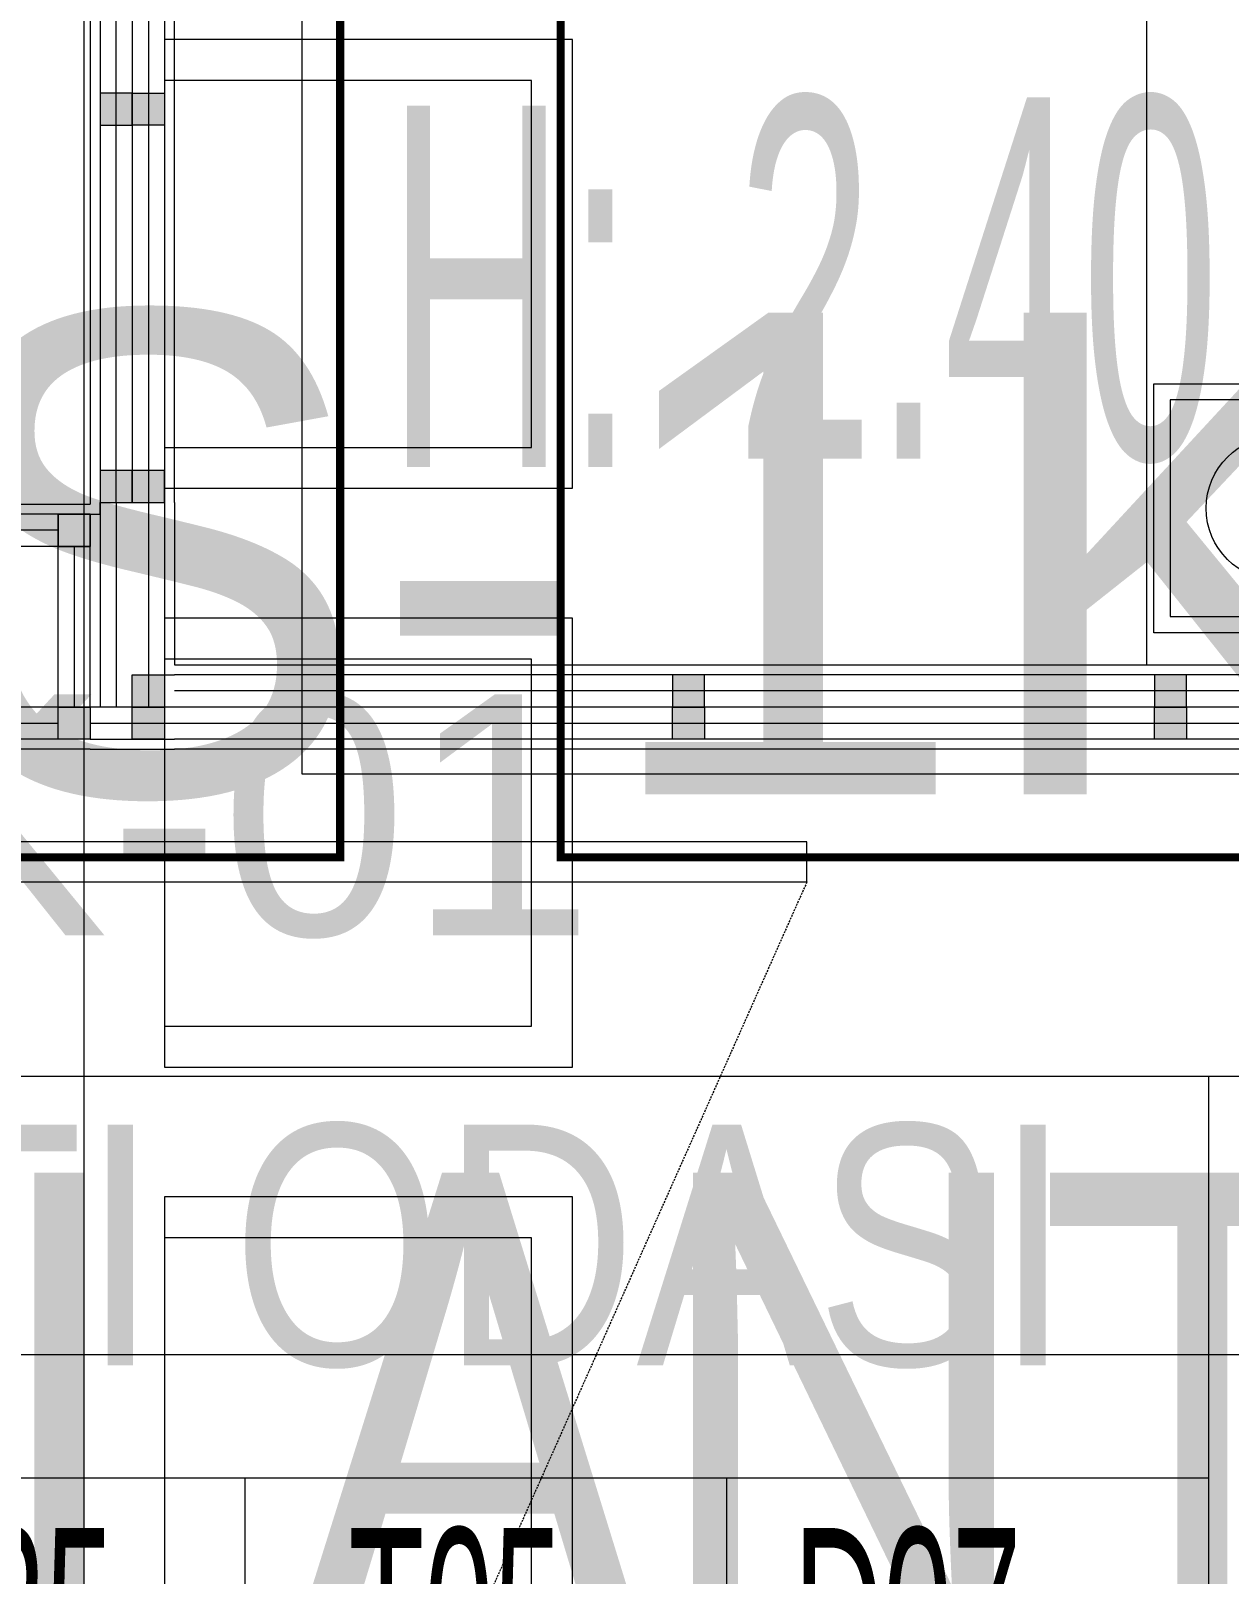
# Model space of a CAD drawing. Extents: x -9058 to 11890, y 0 to 8245.
# Drawn here: x 9631.2 to 9780.4, y 3257.1 to 3449.3 of the extents above; entities that cross this region are included whole.
import ezdxf
from ezdxf.enums import TextEntityAlignment as Align

# ---------------------------------------------------------------- set-up
doc = ezdxf.new("R2010")
doc.units = 0
doc.header["$MEASUREMENT"] = 0
for name, pattern in [('DASHDOT', [1, 0.5, -0.25, 0, -0.25]), ('HIDDEN', [0.375, 0.25, -0.125]), ('HIDDEN2', [4.7625, 3.175, -1.5875])]:
    doc.linetypes.add(name, pattern=pattern)
doc.layers.get('0').update_dxf_attribs({"color": 9, "lineweight": 9})
for name, color, linetype, lineweight in [('05', 9, 'Continuous', 9), ('05V', 9, 'Continuous', 9), ('06D', 9, 'Continuous', 9), ('10', 9, 'Continuous', 9), ('11', 9, 'Continuous', 9), ('21', 9, 'Continuous', 9), ('21_mahal200', 9, 'Continuous', 9), ('21_mahal200 @ 10 (1)', 9, 'Continuous', 9), ('21_mahal200 @ 10 (2)', 9, 'Continuous', 9), ('21_mahal200 @ 20', 9, 'Continuous', 9), ('33', 9, 'BATTING', 9), ('40A', 9, 'Continuous', 9)]:
    doc.layers.add(name, color=color, linetype=linetype, lineweight=lineweight)
doc.styles.add('Arial', font='arial.ttf', dxfattribs={"height": 2.5})
doc.styles.add('MuuM_TEXT-STANDART', font='ARIALN.TTF')
doc.linetypes.add('BATTING', pattern='A,0.0001,-0.1,[134,ltypeshp.shx,S=0.1,R=0,X=-0.1,Y=0],-0.2,[134,ltypeshp.shx,S=0.1,R=180,X=0.1,Y=0],-0.1', length=0.4001)

# ---------------------------------------------------------------- blocks, each defined once
blk = doc.blocks.new('m-mu-ocak01-p')
for points in [[(-16.5, 5), (-16.5, 65), (14.5, 65), (14.5, 5)], [(12.5, 36), (12.5, 63), (-14.5, 63), (-14.5, 36)], [(12.5, 34), (12.5, 7), (-14.5, 7), (-14.5, 34)]]:
    blk.add_lwpolyline(points, close=True)
for centre in [(-1, 49.5), (-1, 20.5)]:
    blk.add_circle(centre, 9)
blk.add_point((-1, 0))
blk = doc.blocks.new('p-mutfak-vit')
at = {"layer": '05V'}
blk.add_lwpolyline([(0, 265), (-63, 265), (-63, 0), (0, 0)], close=True, dxfattribs=at)
at = {"layer": '05V', "linetype": 'Continuous', "rotation": 90}
blk.add_blockref('m-mu-ocak01-p', (2.95, 20.5), dxfattribs=at)
blk = doc.blocks.new('prf-10x10')
h = blk.add_hatch(color=255)
h.dxf.hatch_style = 1
h.paths.add_polyline_path([(-5, -5), (5, -5), (5, 5), (-5, 5)])
at = {"layer": '10'}
blk.add_lwpolyline([(-5, -5), (5, -5), (5, 5), (-5, 5)], close=True, dxfattribs=at)
blk = doc.blocks.new('0a_roomno2')
blk.add_lwpolyline([(30, -16), (0, -16), (0, 0), (30, 0)], close=True)
for points in [[(0, 0), (30, 0)], [(0, -5), (30, -5)], [(18, -5), (18, -16)], [(24, -5), (24, -16)]]:
    blk.add_lwpolyline(points)
at = {"layer": '40A'}
blk.add_lwpolyline([(0, 0), (30, 0)], dxfattribs=at)
at = {"style": 'MuuM_TEXT-STANDART', "width": 0.6}
blk.add_text('H:', height=2.25, dxfattribs=at).set_placement((0.525, -12.9619), align=Align.MIDDLE_LEFT)
at = {"style": 'Arial'}
blk.add_attdef('ODANO', (0, 1.505), '', height=3, dxfattribs=at)
blk.add_attdef('MEKANADI', text='', height=3, dxfattribs=at).set_placement((0.525, -4.75), align=Align.BOTTOM_LEFT)
at = {"style": 'MuuM_TEXT-STANDART', "width": 0.6}
for tag, p in [('YER01', (15, -7)), ('TAVAN01', (20.625, -7)), ('DUVAR01', (26.25, -7)), ('YER02', (15, -10.375)), ('TAVAN02', (20.625, -10.375)), ('DUVAR02', (26.25, -10.375)), ('YER03', (15, -13.75)), ('TAVAN03', (20.625, -13.75)), ('DUVAR03', (26.25, -13.75))]:
    blk.add_attdef(tag, text='', height=2.25, dxfattribs=at).set_placement(p, align=Align.MIDDLE_CENTER)
at = {"style": 'MuuM_TEXT-STANDART'}
blk.add_attdef('M2', text='', height=2.25, dxfattribs=at).set_placement((1.3231, -7.8046), align=Align.MIDDLE_LEFT)
at = {"style": 'MuuM_TEXT-STANDART', "width": 0.6}
blk.add_attdef('TEMIZTAVANYUKSEKLIGI', text='', height=2.25, dxfattribs=at).set_placement((2.7, -13.1619), align=Align.MIDDLE_LEFT)
blk = doc.blocks.new('*U1891')
at = {"layer": '21_mahal200 @ 20'}
ref = blk.add_blockref('0a_roomno2', (9664.96, 3676.76), dxfattribs=dict(at, xscale=20, yscale=20, zscale=20))
ref.add_attrib('TEMIZTAVANYUKSEKLIGI', '2.40 m', dxfattribs={"layer": '0', "height": 45, "style": 'MuuM_TEXT-STANDART', "width": 0.6}).set_placement((9718.96, 3418.53), align=Align.MIDDLE_LEFT)
blk = doc.blocks.new('*U1892')
at = {"layer": '21_mahal200 @ 10 (1)'}
ref = blk.add_blockref('0a_roomno2', (9477.8, 3319.13), dxfattribs=dict(at, xscale=10, yscale=10, zscale=10))
ref.add_attrib('ODANO', ' PRS-1K-01', (9477.8, 3336.68), dxfattribs={"layer": '0', "height": 30, "style": 'Arial'})
ref.add_attrib('MEKANADI', 'TOPLANTI ODASI', dxfattribs={"layer": '0', "height": 30, "style": 'Arial', "width": 0.8}).set_placement((9483.05, 3274.13), align=Align.BOTTOM_LEFT)
ref.add_attrib('YER01', 'Y25', dxfattribs={"layer": '0', "height": 22.5, "style": 'MuuM_TEXT-STANDART', "width": 0.6}).set_placement((9627.8, 3251.63), align=Align.MIDDLE_CENTER)
ref.add_attrib('TAVAN01', 'T05', dxfattribs={"layer": '0', "height": 22.5, "style": 'MuuM_TEXT-STANDART', "width": 0.6}).set_placement((9684.05, 3251.63), align=Align.MIDDLE_CENTER)
ref.add_attrib('DUVAR01', 'D07', dxfattribs={"layer": '0', "height": 22.5, "style": 'MuuM_TEXT-STANDART', "width": 0.6}).set_placement((9740.3, 3251.63), align=Align.MIDDLE_CENTER)
at = {"layer": '21_mahal200 @ 10 (2)'}
ref = blk.add_blockref('0a_roomno2', (9477.8, 3319.13), dxfattribs=dict(at, xscale=10, yscale=10, zscale=10))
ref.add_attrib('ODANO', ' PRS-1K-01', (9477.8, 3336.68), dxfattribs={"layer": '0', "height": 30, "style": 'Arial'})
ref.add_attrib('MEKANADI', 'TOPLANTI ODASI', dxfattribs={"layer": '0', "height": 30, "style": 'Arial', "width": 0.8}).set_placement((9483.05, 3274.13), align=Align.BOTTOM_LEFT)
ref.add_attrib('YER01', 'Y25', dxfattribs={"layer": '0', "height": 22.5, "style": 'MuuM_TEXT-STANDART', "width": 0.6}).set_placement((9627.8, 3251.63), align=Align.MIDDLE_CENTER)
ref.add_attrib('TAVAN01', 'T05', dxfattribs={"layer": '0', "height": 22.5, "style": 'MuuM_TEXT-STANDART', "width": 0.6}).set_placement((9684.05, 3251.63), align=Align.MIDDLE_CENTER)
ref.add_attrib('DUVAR01', 'D07', dxfattribs={"layer": '0', "height": 22.5, "style": 'MuuM_TEXT-STANDART', "width": 0.6}).set_placement((9740.3, 3251.63), align=Align.MIDDLE_CENTER)
at = {"layer": '21_mahal200 @ 20'}
ref = blk.add_blockref('0a_roomno2', (9477.8, 3319.13), dxfattribs=dict(at, xscale=20, yscale=20, zscale=20))
ref.add_attrib('ODANO', ' PRS-1K-01', (9477.8, 3354.23), dxfattribs={"layer": '0', "height": 60, "style": 'Arial'})
ref.add_attrib('MEKANADI', 'TOPLANTI ODASI', dxfattribs={"layer": '0', "height": 60, "style": 'Arial', "width": 0.8}).set_placement((9488.3, 3229.13), align=Align.BOTTOM_LEFT)
blk = doc.blocks.new('p-audi-conference')
for points in [[(288.24, 271.8), (344.12, 271.8), (344.12, 221), (288.24, 221)], [(360.3, 271.8), (416.18, 271.8), (416.18, 221), (360.3, 221)], [(432.36, 271.8), (488.24, 271.8), (488.24, 221), (432.36, 221)], [(293.32, 266.72), (339.04, 266.72), (339.04, 221), (293.32, 221)], [(365.38, 266.72), (411.1, 266.72), (411.1, 221), (365.38, 221)], [(437.44, 266.72), (483.16, 266.72), (483.16, 221), (437.44, 221)], [(0, 211), (573.3, 211), (573.3, 91), (0, 91)]]:
    blk.add_lwpolyline(points, close=True)
blk = doc.blocks.new('*U122')
blk.add_lwpolyline([(-150, -5), (150, -5), (150, -10), (-150, -10)], close=True)
at = {"linetype": 'HIDDEN'}
blk.add_lwpolyline([(-150, -10), (0, -346.65), (150, -10)], dxfattribs=at)

msp = doc.modelspace()

# ---------------------------------------------------------------- hatches: boundary and pattern name
h = msp.add_hatch(color=255)
h.dxf.hatch_style = 1
h.paths.add_polyline_path([(9639.81, 3437.57), (9639.81, 3441.57), (9643.81, 3441.57), (9643.81, 3437.57)])
h = msp.add_hatch(color=255)
h.dxf.hatch_style = 1
h.paths.add_polyline_path([(9643.81, 3437.57), (9643.81, 3441.57), (9647.81, 3441.57), (9647.81, 3437.57)])
h = msp.add_hatch(color=255)
h.dxf.hatch_style = 1
h.paths.add_polyline_path([(9634.56, 3385.12), (9638.56, 3385.12), (9638.56, 3389.12), (9634.56, 3389.12)])
h = msp.add_hatch(color=255)
h.dxf.hatch_style = 1
h.paths.add_polyline_path([(9711.06, 3365.12), (9715.06, 3365.12), (9715.06, 3369.12), (9711.06, 3369.12)])
h = msp.add_hatch(color=255)
h.dxf.hatch_style = 1
h.paths.add_polyline_path([(9771.06, 3365.12), (9775.06, 3365.12), (9775.06, 3369.12), (9771.06, 3369.12)])
h = msp.add_hatch(color=255)
h.dxf.hatch_style = 1
h.paths.add_polyline_path([(9634.56, 3361.12), (9638.56, 3361.12), (9638.56, 3365.12), (9634.56, 3365.12)])
h = msp.add_hatch(color=255)
h.dxf.hatch_style = 1
h.paths.add_polyline_path([(9711.06, 3361.12), (9715.06, 3361.12), (9715.06, 3365.12), (9711.06, 3365.12)])
h = msp.add_hatch(color=255)
h.dxf.hatch_style = 1
h.paths.add_polyline_path([(9771.06, 3361.12), (9775.06, 3361.12), (9775.06, 3365.12), (9771.06, 3365.12)])

# ---------------------------------------------------------------- linework, layer by layer
at = {"layer": '06D'}
for points in [[(9643.81, 3667.57), (9643.81, 3390.57)], [(9643.81, 3667.57), (9643.81, 3390.57)], [(9639.81, 3390.57), (9639.81, 3365.12)], [(9638.56, 3385.12), (9345.06, 3385.12)], [(9634.56, 3365.12), (9634.56, 3385.12)], [(9634.56, 3365.12), (9634.56, 3385.12)], [(9638.56, 3365.12), (9638.56, 3385.12)], [(9638.56, 3365.12), (9638.56, 3385.12)], [(9638.56, 3365.12), (9345.06, 3365.12)], [(9649.06, 3365.12), (9638.56, 3365.12)], [(9835.06, 3365.12), (9649.06, 3365.12)], [(9835.06, 3365.12), (9649.06, 3365.12)], [(9638.56, 3361.12), (9649.06, 3361.12)], [(9638.56, 3361.12), (9649.06, 3361.12)]]:
    msp.add_lwpolyline(points, dxfattribs=at)
at = {"layer": '10'}
for points in [[(9639.81, 3441.57), (9639.81, 3437.57), (9643.81, 3437.57), (9643.81, 3441.57), (9639.81, 3441.57)], [(9643.81, 3437.57), (9643.81, 3441.57), (9647.81, 3441.57), (9647.81, 3437.57), (9643.81, 3437.57)], [(9634.56, 3385.12), (9638.56, 3385.12), (9638.56, 3389.12), (9634.56, 3389.12), (9634.56, 3385.12)], [(9711.06, 3365.12), (9715.06, 3365.12), (9715.06, 3369.12), (9711.06, 3369.12), (9711.06, 3365.12)], [(9771.06, 3365.12), (9775.06, 3365.12), (9775.06, 3369.12), (9771.06, 3369.12), (9771.06, 3365.12)], [(9638.56, 3361.12), (9634.56, 3361.12), (9634.56, 3365.12), (9638.56, 3365.12), (9638.56, 3361.12)], [(9715.06, 3361.12), (9711.06, 3361.12), (9711.06, 3365.12), (9715.06, 3365.12), (9715.06, 3361.12)], [(9775.06, 3361.12), (9771.06, 3361.12), (9771.06, 3365.12), (9775.06, 3365.12), (9775.06, 3361.12)]]:
    msp.add_lwpolyline(points, dxfattribs=at)
at = {"layer": '11'}
for points in [[(9638.56, 3672.97), (9638.56, 3390.57)], [(9649.06, 3390.57), (9649.06, 3671.57)], [(9639.81, 3667.57), (9639.81, 3390.57)], [(9647.81, 3667.57), (9647.81, 3390.57)], [(9345.56, 3620.37), (9345.56, 3390.37), (9638.56, 3390.37)], [(9638.56, 3390.57), (9638.56, 3390.37)], [(9638.56, 3389.12), (9639.81, 3389.12), (9639.81, 3390.57)], [(9647.81, 3390.57), (9647.81, 3369.12), (9649.06, 3369.12)], [(9649.06, 3390.57), (9649.06, 3370.37)], [(9638.56, 3389.12), (9345.06, 3389.12)], [(9649.06, 3370.37), (9835.06, 3370.37)], [(9835.06, 3369.12), (9649.06, 3369.12)], [(9638.56, 3361.12), (9345.06, 3361.12)], [(9638.56, 3359.87), (9345.06, 3359.87)], [(9638.56, 3361.12), (9649.06, 3361.12)], [(9638.56, 3361.12), (9649.06, 3361.12)], [(9638.56, 3359.87), (9649.06, 3359.87)], [(9638.56, 3359.87), (9649.06, 3359.87)], [(9835.06, 3361.12), (9649.06, 3361.12)], [(9835.06, 3359.87), (9649.06, 3359.87)]]:
    msp.add_lwpolyline(points, dxfattribs=at)
at = {"layer": '21', "linetype": 'HIDDEN2', "ltscale": 0.1, "const_width": 1}
for points in [[(9697.13, 3867.87), (9906.02, 3867.87), (9906.02, 3346.4), (9697.13, 3346.4)], [(9308.1, 3651.73), (9669.69, 3651.73), (9669.69, 3346.4), (9308.1, 3346.4)]]:
    msp.add_lwpolyline(points, close=True, dxfattribs=at)
at = {"layer": '21_mahal200'}
msp.add_lwpolyline([(10001.36, 3284.43), (9397.06, 3284.43)], dxfattribs=at)
at = {"layer": '33', "ltscale": 0.08}
for points in [[(9641.81, 3390.57), (9641.81, 3667.57)], [(9645.81, 3667.57), (9645.81, 3390.57)], [(9641.81, 3390.57), (9641.81, 3365.12)], [(9645.81, 3390.57), (9645.81, 3365.12), (9645.81, 3365.12)], [(9634.56, 3387.12), (9345.06, 3387.12)], [(9636.56, 3385.12), (9636.56, 3365.12)], [(9831.06, 3367.12), (9649.06, 3367.12)], [(9345.06, 3363.12), (9634.56, 3363.12)], [(9638.56, 3363.12), (9649.06, 3363.12)], [(9649.06, 3363.12), (9831.06, 3363.12)]]:
    msp.add_lwpolyline(points, dxfattribs=at)
at = {"layer": '33', "ltscale": 8}
msp.add_lwpolyline([(9638.56, 3363.12), (9649.06, 3363.12)], dxfattribs=at)

# ---------------------------------------------------------------- block references
at = {"layer": '05', "xscale": -1, "rotation": 270}
msp.add_blockref('p-audi-conference', (9426.8, 2959.99), dxfattribs=at)
at = {"layer": '05', "xscale": -1}
msp.add_blockref('*U122', (9577.8, 3353.33), dxfattribs=at)
at = {"layer": '05V'}
msp.add_blockref('p-mutfak-vit', (9833.06, 3370.37), dxfattribs=at)
at = {"layer": '10', "xscale": 0.4, "yscale": 0.4, "rotation": 180}
for p in [(9641.81, 3392.57), (9645.81, 3392.57)]:
    msp.add_blockref('prf-10x10', p, dxfattribs=at)
at = {"layer": '10', "extrusion": (0, 0, -1), "xscale": 0.4, "yscale": 0.4, "zscale": -1, "rotation": 270}
for p in [(-9636.56, 3387.12), (-9645.81, 3367.12), (-9636.56, 3363.12), (-9645.81, 3363.12)]:
    msp.add_blockref('prf-10x10', p, dxfattribs=at)
at = {"layer": '21_mahal200', "color": 6, "linetype": 'DASHDOT'}
for name in ['*U1891', '*U1892']:
    msp.add_blockref(name, (0, 0), dxfattribs=at)

doc.saveas('drawing.dxf')
